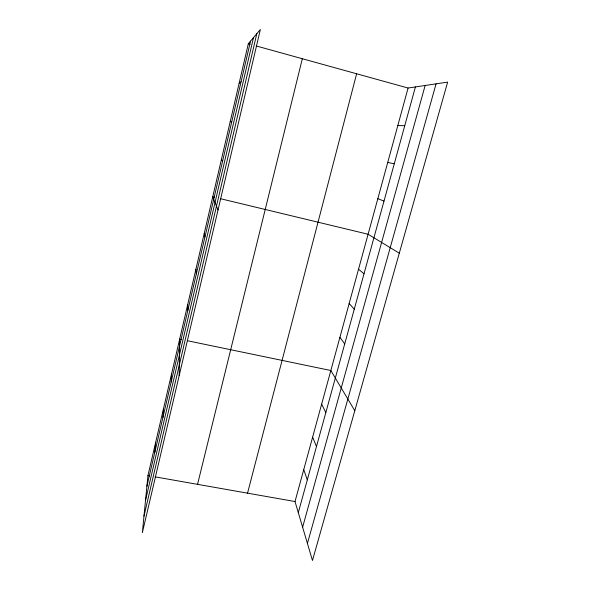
<?xml version="1.0" encoding="UTF-8"?>
<svg xmlns="http://www.w3.org/2000/svg" width="590" height="590" viewBox="0 0 590 590"><rect width="100%" height="100%" fill="white"/><g stroke="black" fill="none" stroke-linecap="round" stroke-linejoin="round"><path stroke-width="0.89" d="M179.176 375.66L179.662 339.117L181.432 339.486M171.174 381.996L171.52 374.156M162.936 417.396L163.519 408.575M154.846 452.154L155.664 442.382M147.942 475.599L142.36 532.652L260.352 29.5L248.309 43.771L147.942 475.599L149.727 475.909M146.895 486.278L250.536 41.138M145.516 500.379L253.486 37.635M143.982 516.095L256.812 33.696M197.547 484.346L302.331 58.735M247.542 493.166L356.633 73.78M295.015 501.537L408.081 88.028L447.64 82.121L312.471 560.5L295.015 501.537L155.067 476.853M298.297 512.629L415.412 86.936M302.618 527.224L425.147 85.484M307.427 543.456L436.062 83.854M239.164 83.116L241.059 81.826M230.196 121.724L231.767 121.724M397.815 125.574L404.747 125.7M387.733 162.457L394.282 163.755M187.627 340.777L330.843 370.52L354.789 410.721M214.494 197.259L212.732 196.839L218.02 210.003M220.653 198.742L368.101 234.252L399.305 253.184M248.309 43.771L250.064 44.257M256.2 45.954L408.081 88.028M377.829 198.675L384.001 201.109M358.543 269.217L364.008 273.797M221.383 159.625L222.659 160.871M349.147 303.57L354.273 309.167M339.914 337.332L344.715 343.911M321.646 404.128L325.82 412.594M312.619 437.161L316.483 446.534M303.739 469.625L307.309 479.869M204.243 233.375L204.944 236.966M195.902 269.254L196.33 273.959M187.709 304.499L187.871 310.274"/></g></svg>
